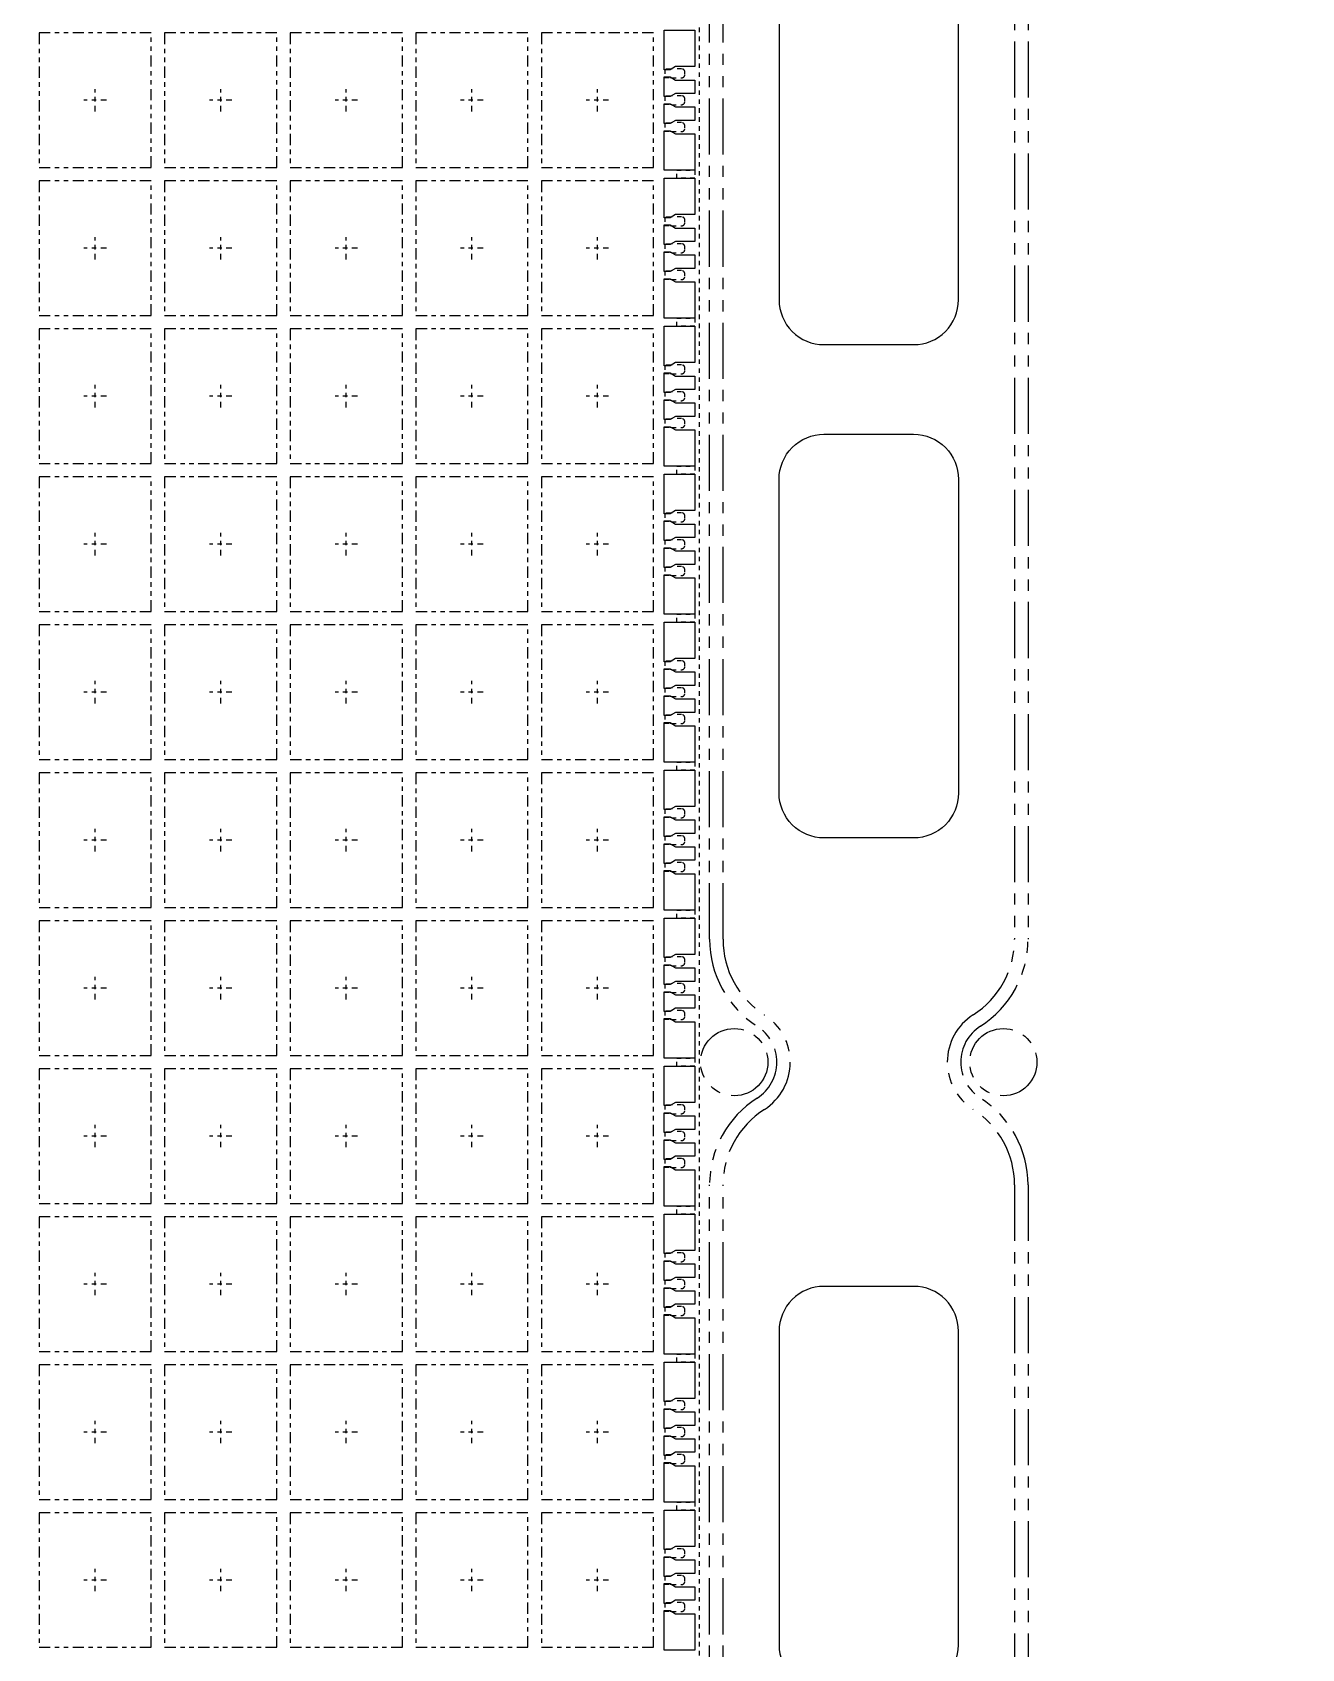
# Model space of a CAD drawing. Extents: x -336 to 28, y -457 to 7.
# Drawn here: x -251.19 to -222.88, y -313.31 to -277.26 of the extents above; entities that cross this region are included whole.
import ezdxf

# ---------------------------------------------------------------- set-up
doc = ezdxf.new("R2010")
doc.units = 0
doc.header["$MEASUREMENT"] = 0
for name, pattern in [('CENTERX2', [4, 2.5, -0.5, 0.5, -0.5]), ('HIDDEN', [0.375, 0.25, -0.125]), ('PHANTOM', [2.5, 1.25, -0.25, 0.25, -0.25, 0.25, -0.25])]:
    doc.linetypes.add(name, pattern=pattern)
doc.layers.add('1', color=7, linetype='CONTINUOUS')
doc.layers.add('1D', color=4, linetype='CONTINUOUS')

msp = doc.modelspace()

# ---------------------------------------------------------------- linework, layer by layer
at = {"layer": '1'}
for points in [[(-231.5362, -284.2262, 0.4142136), (-230.5362, -283.2262), (-230.5362, -276.2262, 0.4142136), (-231.5362, -275.2262), (-233.5362, -275.2262, 0.4142136), (-234.5362, -276.2262), (-234.5362, -283.2262, 0.4142136), (-233.5362, -284.2262)], [(-230.5362, -294.2262, -0.4142136), (-231.5362, -295.2262), (-233.5362, -295.2262, -0.4142136), (-234.5362, -294.2262), (-234.5362, -287.2262, -0.4142136), (-233.5362, -286.2262), (-231.5362, -286.2262, -0.4142136), (-230.5362, -287.2262)], [(-234.5362, -313.2262, 0.4142136), (-233.5362, -314.2262), (-231.5362, -314.2262, 0.4142136), (-230.5362, -313.2262), (-230.5362, -306.2262, 0.4142136), (-231.5362, -305.2262), (-233.5362, -305.2262, 0.4142136), (-234.5362, -306.2262)]]:
    msp.add_lwpolyline(points, format="xyb", close=True, dxfattribs=at)
for points in [[(-236.8445, -278.0262), (-236.9612, -278.0962), (-237.0962, -278.0962), (-237.0962, -277.2162), (-236.4162, -277.2162), (-236.4162, -278.0262)], [(-236.8445, -279.2262), (-236.9612, -279.2962), (-237.0962, -279.2962), (-237.0962, -278.8562), (-236.9612, -278.8562), (-236.8445, -278.9262), (-236.4162, -278.9262), (-236.4162, -279.2262)], [(-237.0962, -280.3362), (-237.0962, -279.4562), (-236.9612, -279.4562), (-236.8445, -279.5262), (-236.4162, -279.5262), (-236.4162, -280.3362)], [(-236.8445, -281.3262), (-236.9612, -281.3962), (-237.0962, -281.3962), (-237.0962, -280.5162), (-236.4162, -280.5162), (-236.4162, -281.3262)], [(-236.8445, -282.5262), (-236.9612, -282.5962), (-237.0962, -282.5962), (-237.0962, -282.1562), (-236.9612, -282.1562), (-236.8445, -282.2262), (-236.4162, -282.2262), (-236.4162, -282.5262)], [(-237.0962, -283.6362), (-237.0962, -282.7562), (-236.9612, -282.7562), (-236.8445, -282.8262), (-236.4162, -282.8262), (-236.4162, -283.6362)], [(-236.8445, -284.6262), (-236.9612, -284.6962), (-237.0962, -284.6962), (-237.0962, -283.8162), (-236.4162, -283.8162), (-236.4162, -284.6262)], [(-236.8445, -285.8262), (-236.9612, -285.8962), (-237.0962, -285.8962), (-237.0962, -285.4562), (-236.9612, -285.4562), (-236.8445, -285.5262), (-236.4162, -285.5262), (-236.4162, -285.8262)], [(-237.0962, -286.9362), (-237.0962, -286.0562), (-236.9612, -286.0562), (-236.8445, -286.1262), (-236.4162, -286.1262), (-236.4162, -286.9362)], [(-236.8445, -287.9262), (-236.9612, -287.9962), (-237.0962, -287.9962), (-237.0962, -287.1162), (-236.4162, -287.1162), (-236.4162, -287.9262)], [(-236.8445, -289.1262), (-236.9612, -289.1962), (-237.0962, -289.1962), (-237.0962, -288.7562), (-236.9612, -288.7562), (-236.8445, -288.8262), (-236.4162, -288.8262), (-236.4162, -289.1262)], [(-237.0962, -290.2362), (-237.0962, -289.3562), (-236.9612, -289.3562), (-236.8445, -289.4262), (-236.4162, -289.4262), (-236.4162, -290.2362)], [(-236.8445, -291.2262), (-236.9612, -291.2962), (-237.0962, -291.2962), (-237.0962, -290.4162), (-236.4162, -290.4162), (-236.4162, -291.2262)], [(-236.8445, -292.4262), (-236.9612, -292.4962), (-237.0962, -292.4962), (-237.0962, -292.0562), (-236.9612, -292.0562), (-236.8445, -292.1262), (-236.4162, -292.1262), (-236.4162, -292.4262)], [(-237.0962, -293.5362), (-237.0962, -292.6562), (-236.9612, -292.6562), (-236.8445, -292.7262), (-236.4162, -292.7262), (-236.4162, -293.5362)], [(-236.8445, -294.5262), (-236.9612, -294.5962), (-237.0962, -294.5962), (-237.0962, -293.7162), (-236.4162, -293.7162), (-236.4162, -294.5262)], [(-236.8445, -295.7262), (-236.9612, -295.7962), (-237.0962, -295.7962), (-237.0962, -295.3562), (-236.9612, -295.3562), (-236.8445, -295.4262), (-236.4162, -295.4262), (-236.4162, -295.7262)], [(-237.0962, -296.8362), (-237.0962, -295.9562), (-236.9612, -295.9562), (-236.8445, -296.0262), (-236.4162, -296.0262), (-236.4162, -296.8362)], [(-236.8445, -297.8262), (-236.9612, -297.8962), (-237.0962, -297.8962), (-237.0962, -297.0162), (-236.4162, -297.0162), (-236.4162, -297.8262)], [(-236.8445, -299.0262), (-236.9612, -299.0962), (-237.0962, -299.0962), (-237.0962, -298.6562), (-236.9612, -298.6562), (-236.8445, -298.7262), (-236.4162, -298.7262), (-236.4162, -299.0262)], [(-237.0962, -300.1362), (-237.0962, -299.2562), (-236.9612, -299.2562), (-236.8445, -299.3262), (-236.4162, -299.3262), (-236.4162, -300.1362)], [(-236.8445, -301.1262), (-236.9612, -301.1962), (-237.0962, -301.1962), (-237.0962, -300.3162), (-236.4162, -300.3162), (-236.4162, -301.1262)], [(-236.8445, -302.3262), (-236.9612, -302.3962), (-237.0962, -302.3962), (-237.0962, -301.9562), (-236.9612, -301.9562), (-236.8445, -302.0262), (-236.4162, -302.0262), (-236.4162, -302.3262)], [(-237.0962, -303.4362), (-237.0962, -302.5562), (-236.9612, -302.5562), (-236.8445, -302.6262), (-236.4162, -302.6262), (-236.4162, -303.4362)], [(-236.8445, -304.4262), (-236.9612, -304.4962), (-237.0962, -304.4962), (-237.0962, -303.6162), (-236.4162, -303.6162), (-236.4162, -304.4262)], [(-236.8445, -305.6262), (-236.9612, -305.6962), (-237.0962, -305.6962), (-237.0962, -305.2562), (-236.9612, -305.2562), (-236.8445, -305.3262), (-236.4162, -305.3262), (-236.4162, -305.6262)], [(-237.0962, -306.7362), (-237.0962, -305.8562), (-236.9612, -305.8562), (-236.8445, -305.9262), (-236.4162, -305.9262), (-236.4162, -306.7362)], [(-236.8445, -307.7262), (-236.9612, -307.7962), (-237.0962, -307.7962), (-237.0962, -306.9162), (-236.4162, -306.9162), (-236.4162, -307.7262)], [(-236.8445, -308.9262), (-236.9612, -308.9962), (-237.0962, -308.9962), (-237.0962, -308.5562), (-236.9612, -308.5562), (-236.8445, -308.6262), (-236.4162, -308.6262), (-236.4162, -308.9262)], [(-237.0962, -310.0362), (-237.0962, -309.1562), (-236.9612, -309.1562), (-236.8445, -309.2262), (-236.4162, -309.2262), (-236.4162, -310.0362)], [(-236.8445, -311.0262), (-236.9612, -311.0962), (-237.0962, -311.0962), (-237.0962, -310.2162), (-236.4162, -310.2162), (-236.4162, -311.0262)], [(-236.8445, -312.2262), (-236.9612, -312.2962), (-237.0962, -312.2962), (-237.0962, -311.8562), (-236.9612, -311.8562), (-236.8445, -311.9262), (-236.4162, -311.9262), (-236.4162, -312.2262)], [(-237.0962, -313.3362), (-237.0962, -312.4562), (-236.9612, -312.4562), (-236.8445, -312.5262), (-236.4162, -312.5262), (-236.4162, -313.3362)]]:
    msp.add_lwpolyline(points, close=True, dxfattribs=at)
for points in [[(-237.0962, -278.2562), (-236.9612, -278.2562), (-236.8445, -278.3262), (-236.4162, -278.3262), (-236.4162, -278.6262), (-236.8445, -278.6262), (-236.9612, -278.6962), (-237.0962, -278.6962), (-237.0962, -278.2562)], [(-237.0962, -281.5562), (-236.9612, -281.5562), (-236.8445, -281.6262), (-236.4162, -281.6262), (-236.4162, -281.9262), (-236.8445, -281.9262), (-236.9612, -281.9962), (-237.0962, -281.9962), (-237.0962, -281.5562)], [(-237.0962, -284.8562), (-236.9612, -284.8562), (-236.8445, -284.9262), (-236.4162, -284.9262), (-236.4162, -285.2262), (-236.8445, -285.2262), (-236.9612, -285.2962), (-237.0962, -285.2962), (-237.0962, -284.8562)], [(-237.0962, -288.1562), (-236.9612, -288.1562), (-236.8445, -288.2262), (-236.4162, -288.2262), (-236.4162, -288.5262), (-236.8445, -288.5262), (-236.9612, -288.5962), (-237.0962, -288.5962), (-237.0962, -288.1562)], [(-237.0962, -291.4562), (-236.9612, -291.4562), (-236.8445, -291.5262), (-236.4162, -291.5262), (-236.4162, -291.8262), (-236.8445, -291.8262), (-236.9612, -291.8962), (-237.0962, -291.8962), (-237.0962, -291.4562)], [(-237.0962, -294.7562), (-236.9612, -294.7562), (-236.8445, -294.8262), (-236.4162, -294.8262), (-236.4162, -295.1262), (-236.8445, -295.1262), (-236.9612, -295.1962), (-237.0962, -295.1962), (-237.0962, -294.7562)], [(-237.0962, -298.0562), (-236.9612, -298.0562), (-236.8445, -298.1262), (-236.4162, -298.1262), (-236.4162, -298.4262), (-236.8445, -298.4262), (-236.9612, -298.4962), (-237.0962, -298.4962), (-237.0962, -298.0562)], [(-237.0962, -301.3562), (-236.9612, -301.3562), (-236.8445, -301.4262), (-236.4162, -301.4262), (-236.4162, -301.7262), (-236.8445, -301.7262), (-236.9612, -301.7962), (-237.0962, -301.7962), (-237.0962, -301.3562)], [(-237.0962, -304.6562), (-236.9612, -304.6562), (-236.8445, -304.7262), (-236.4162, -304.7262), (-236.4162, -305.0262), (-236.8445, -305.0262), (-236.9612, -305.0962), (-237.0962, -305.0962), (-237.0962, -304.6562)], [(-237.0962, -307.9562), (-236.9612, -307.9562), (-236.8445, -308.0262), (-236.4162, -308.0262), (-236.4162, -308.3262), (-236.8445, -308.3262), (-236.9612, -308.3962), (-237.0962, -308.3962), (-237.0962, -307.9562)], [(-237.0962, -311.2562), (-236.9612, -311.2562), (-236.8445, -311.3262), (-236.4162, -311.3262), (-236.4162, -311.6262), (-236.8445, -311.6262), (-236.9612, -311.6962), (-237.0962, -311.6962), (-237.0962, -311.2562)]]:
    msp.add_lwpolyline(points, dxfattribs=at)
at = {"layer": '1D', "linetype": 'HIDDEN', "ltscale": 0.2}
msp.add_line((-236.3162, -269.5562), (-236.3162, -330.8962), dxfattribs=at)
at = {"layer": '1D', "color": 2, "linetype": 'PHANTOM'}
for points in [[(-236.7862, -268.7262), (-290.7862, -268.7262, -0.0990195), (-291.5554, -268.5724, 0.9166595), (-292.7092, -270.7795, -0.2559241), (-291.7862, -272.4648), (-291.7862, -297.4876, -0.2559241), (-292.7092, -299.1729, 0.5477226), (-292.7092, -301.2795, -0.2559241), (-291.7862, -302.9648), (-291.7862, -327.9876, -0.2559241), (-292.7092, -329.6729, 0.9166595), (-291.5554, -331.8801, -0.0990195), (-290.7862, -331.7262), (-236.7862, -331.7262, -0.0990195), (-236.0169, -331.8801, 0.9166595), (-234.8631, -329.6729, -0.2559241), (-235.7862, -327.9876), (-235.7862, -302.9648, -0.2559241), (-234.8631, -301.2795, 0.5477226), (-234.8631, -299.1729, -0.2559241), (-235.7862, -297.4876), (-235.7862, -272.4648, -0.2559241), (-234.8631, -270.7795, 0.9166595), (-236.0169, -268.5724, -0.0990195)], [(-174.2862, -268.7262), (-228.2862, -268.7262, -0.0990195), (-229.0554, -268.5724, 0.9166595), (-230.2092, -270.7795, -0.2559241), (-229.2862, -272.4648), (-229.2862, -297.4876, -0.2559241), (-230.2092, -299.1729, 0.5477226), (-230.2092, -301.2795, -0.2559241), (-229.2862, -302.9648), (-229.2862, -327.9876, -0.2559241), (-230.2092, -329.6729, 0.9166595), (-229.0554, -331.8801, -0.0990195), (-228.2862, -331.7262), (-174.2862, -331.7262, -0.0990195), (-173.5169, -331.8801, 0.9166595), (-172.3631, -329.6729, -0.2559241), (-173.2862, -327.9876), (-173.2862, -302.9648, -0.2559241), (-172.3631, -301.2795, 0.5477226), (-172.3631, -299.1729, -0.2559241), (-173.2862, -297.4876), (-173.2862, -272.4648, -0.2559241), (-172.3631, -270.7795, 0.9166595), (-173.5169, -268.5724, -0.0990195)], [(-236.7862, -269.0262), (-290.7862, -269.0262, -0.0990195), (-291.6708, -268.8493, 0.9166595), (-292.5477, -270.5267, -0.2559241), (-291.4862, -272.4648), (-291.4862, -297.4876, -0.2559241), (-292.5477, -299.4257, 0.5477226), (-292.5477, -301.0267, -0.2559241), (-291.4862, -302.9648), (-291.4862, -327.9876, -0.2559241), (-292.5477, -329.9257, 0.9166595), (-291.6708, -331.6031, -0.0990195), (-290.7862, -331.4262), (-236.7862, -331.4262, -0.0990195), (-235.9015, -331.6031, 0.9166595), (-235.0246, -329.9257, -0.2559241), (-236.0862, -327.9876), (-236.0862, -302.9648, -0.2559241), (-235.0246, -301.0267, 0.5477226), (-235.0246, -299.4257, -0.2559241), (-236.0862, -297.4876), (-236.0862, -272.4648, -0.2559241), (-235.0246, -270.5267, 0.9166595), (-235.9015, -268.8493, -0.0990195)], [(-174.2862, -269.0262), (-228.2862, -269.0262, -0.0990195), (-229.1708, -268.8493, 0.9166595), (-230.0477, -270.5267, -0.2559241), (-228.9862, -272.4648), (-228.9862, -297.4876, -0.2559241), (-230.0477, -299.4257, 0.5477226), (-230.0477, -301.0267, -0.2559241), (-228.9862, -302.9648), (-228.9862, -327.9876, -0.2559241), (-230.0477, -329.9257, 0.9166595), (-229.1708, -331.6031, -0.0990195), (-228.2862, -331.4262), (-174.2862, -331.4262, -0.0990195), (-173.4015, -331.6031, 0.9166595), (-172.5246, -329.9257, -0.2559241), (-173.5862, -327.9876), (-173.5862, -302.9648, -0.2559241), (-172.5246, -301.0267, 0.5477226), (-172.5246, -299.4257, -0.2559241), (-173.5862, -297.4876), (-173.5862, -272.4648, -0.2559241), (-172.5246, -270.5267, 0.9166595), (-173.4015, -268.8493, -0.0990195)]]:
    msp.add_lwpolyline(points, format="xyb", close=True, dxfattribs=at)
at = {"layer": '1D', "color": 2, "linetype": 'PHANTOM', "ltscale": 0.2}
for points in [[(-248.5362, -277.2762), (-251.0362, -277.2762), (-251.0362, -280.2762), (-248.5362, -280.2762)], [(-245.7362, -277.2762), (-248.2362, -277.2762), (-248.2362, -280.2762), (-245.7362, -280.2762)], [(-242.9362, -277.2762), (-245.4362, -277.2762), (-245.4362, -280.2762), (-242.9362, -280.2762)], [(-240.1362, -277.2762), (-242.6362, -277.2762), (-242.6362, -280.2762), (-240.1362, -280.2762)], [(-237.3362, -277.2762), (-239.8362, -277.2762), (-239.8362, -280.2762), (-237.3362, -280.2762)], [(-248.5362, -280.5762), (-251.0362, -280.5762), (-251.0362, -283.5762), (-248.5362, -283.5762)], [(-245.7362, -280.5762), (-248.2362, -280.5762), (-248.2362, -283.5762), (-245.7362, -283.5762)], [(-242.9362, -280.5762), (-245.4362, -280.5762), (-245.4362, -283.5762), (-242.9362, -283.5762)], [(-240.1362, -280.5762), (-242.6362, -280.5762), (-242.6362, -283.5762), (-240.1362, -283.5762)], [(-237.3362, -280.5762), (-239.8362, -280.5762), (-239.8362, -283.5762), (-237.3362, -283.5762)], [(-248.5362, -283.8762), (-251.0362, -283.8762), (-251.0362, -286.8762), (-248.5362, -286.8762)], [(-245.7362, -283.8762), (-248.2362, -283.8762), (-248.2362, -286.8762), (-245.7362, -286.8762)], [(-242.9362, -283.8762), (-245.4362, -283.8762), (-245.4362, -286.8762), (-242.9362, -286.8762)], [(-240.1362, -283.8762), (-242.6362, -283.8762), (-242.6362, -286.8762), (-240.1362, -286.8762)], [(-237.3362, -283.8762), (-239.8362, -283.8762), (-239.8362, -286.8762), (-237.3362, -286.8762)], [(-248.5362, -287.1762), (-251.0362, -287.1762), (-251.0362, -290.1762), (-248.5362, -290.1762)], [(-245.7362, -287.1762), (-248.2362, -287.1762), (-248.2362, -290.1762), (-245.7362, -290.1762)], [(-242.9362, -287.1762), (-245.4362, -287.1762), (-245.4362, -290.1762), (-242.9362, -290.1762)], [(-240.1362, -287.1762), (-242.6362, -287.1762), (-242.6362, -290.1762), (-240.1362, -290.1762)], [(-237.3362, -287.1762), (-239.8362, -287.1762), (-239.8362, -290.1762), (-237.3362, -290.1762)], [(-248.5362, -290.4762), (-251.0362, -290.4762), (-251.0362, -293.4762), (-248.5362, -293.4762)], [(-245.7362, -290.4762), (-248.2362, -290.4762), (-248.2362, -293.4762), (-245.7362, -293.4762)], [(-242.9362, -290.4762), (-245.4362, -290.4762), (-245.4362, -293.4762), (-242.9362, -293.4762)], [(-240.1362, -290.4762), (-242.6362, -290.4762), (-242.6362, -293.4762), (-240.1362, -293.4762)], [(-237.3362, -290.4762), (-239.8362, -290.4762), (-239.8362, -293.4762), (-237.3362, -293.4762)], [(-248.5362, -293.7762), (-251.0362, -293.7762), (-251.0362, -296.7762), (-248.5362, -296.7762)], [(-245.7362, -293.7762), (-248.2362, -293.7762), (-248.2362, -296.7762), (-245.7362, -296.7762)], [(-242.9362, -293.7762), (-245.4362, -293.7762), (-245.4362, -296.7762), (-242.9362, -296.7762)], [(-240.1362, -293.7762), (-242.6362, -293.7762), (-242.6362, -296.7762), (-240.1362, -296.7762)], [(-237.3362, -293.7762), (-239.8362, -293.7762), (-239.8362, -296.7762), (-237.3362, -296.7762)], [(-248.5362, -297.0762), (-251.0362, -297.0762), (-251.0362, -300.0762), (-248.5362, -300.0762)], [(-245.7362, -297.0762), (-248.2362, -297.0762), (-248.2362, -300.0762), (-245.7362, -300.0762)], [(-242.9362, -297.0762), (-245.4362, -297.0762), (-245.4362, -300.0762), (-242.9362, -300.0762)], [(-240.1362, -297.0762), (-242.6362, -297.0762), (-242.6362, -300.0762), (-240.1362, -300.0762)], [(-237.3362, -297.0762), (-239.8362, -297.0762), (-239.8362, -300.0762), (-237.3362, -300.0762)], [(-248.5362, -300.3762), (-251.0362, -300.3762), (-251.0362, -303.3762), (-248.5362, -303.3762)], [(-245.7362, -300.3762), (-248.2362, -300.3762), (-248.2362, -303.3762), (-245.7362, -303.3762)], [(-242.9362, -300.3762), (-245.4362, -300.3762), (-245.4362, -303.3762), (-242.9362, -303.3762)], [(-240.1362, -300.3762), (-242.6362, -300.3762), (-242.6362, -303.3762), (-240.1362, -303.3762)], [(-237.3362, -300.3762), (-239.8362, -300.3762), (-239.8362, -303.3762), (-237.3362, -303.3762)], [(-248.5362, -303.6762), (-251.0362, -303.6762), (-251.0362, -306.6762), (-248.5362, -306.6762)], [(-245.7362, -303.6762), (-248.2362, -303.6762), (-248.2362, -306.6762), (-245.7362, -306.6762)], [(-242.9362, -303.6762), (-245.4362, -303.6762), (-245.4362, -306.6762), (-242.9362, -306.6762)], [(-240.1362, -303.6762), (-242.6362, -303.6762), (-242.6362, -306.6762), (-240.1362, -306.6762)], [(-237.3362, -303.6762), (-239.8362, -303.6762), (-239.8362, -306.6762), (-237.3362, -306.6762)], [(-248.5362, -306.9762), (-251.0362, -306.9762), (-251.0362, -309.9762), (-248.5362, -309.9762)], [(-245.7362, -306.9762), (-248.2362, -306.9762), (-248.2362, -309.9762), (-245.7362, -309.9762)], [(-242.9362, -306.9762), (-245.4362, -306.9762), (-245.4362, -309.9762), (-242.9362, -309.9762)], [(-240.1362, -306.9762), (-242.6362, -306.9762), (-242.6362, -309.9762), (-240.1362, -309.9762)], [(-237.3362, -306.9762), (-239.8362, -306.9762), (-239.8362, -309.9762), (-237.3362, -309.9762)], [(-248.5362, -310.2762), (-251.0362, -310.2762), (-251.0362, -313.2762), (-248.5362, -313.2762)], [(-245.7362, -310.2762), (-248.2362, -310.2762), (-248.2362, -313.2762), (-245.7362, -313.2762)], [(-242.9362, -310.2762), (-245.4362, -310.2762), (-245.4362, -313.2762), (-242.9362, -313.2762)], [(-240.1362, -310.2762), (-242.6362, -310.2762), (-242.6362, -313.2762), (-240.1362, -313.2762)], [(-237.3362, -310.2762), (-239.8362, -310.2762), (-239.8362, -313.2762), (-237.3362, -313.2762)]]:
    msp.add_lwpolyline(points, close=True, dxfattribs=at)
at = {"layer": '1D', "linetype": 'HIDDEN', "ltscale": 0.2}
for points in [[(-236.6362, -278.1512, 0.4142136), (-236.7112, -278.0762), (-236.9278, -278.0762), (-236.9612, -278.0862), (-237.0862, -278.0862), (-237.0862, -278.2662), (-236.9612, -278.2662), (-236.9278, -278.2762), (-236.7112, -278.2762, 0.4142136), (-236.6362, -278.2012)], [(-236.6362, -278.7512, 0.4142136), (-236.7112, -278.6762), (-236.9278, -278.6762), (-236.9612, -278.6862), (-237.0862, -278.6862), (-237.0862, -278.8662), (-236.9612, -278.8662), (-236.9278, -278.8762), (-236.7112, -278.8762, 0.4142136), (-236.6362, -278.8012)], [(-236.6362, -279.3512, 0.4142136), (-236.7112, -279.2762), (-236.9278, -279.2762), (-236.9612, -279.2862), (-237.0862, -279.2862), (-237.0862, -279.4662), (-236.9612, -279.4662), (-236.9278, -279.4762), (-236.7112, -279.4762, 0.4142136), (-236.6362, -279.4012)], [(-236.6362, -281.4512, 0.4142136), (-236.7112, -281.3762), (-236.9278, -281.3762), (-236.9612, -281.3862), (-237.0862, -281.3862), (-237.0862, -281.5662), (-236.9612, -281.5662), (-236.9278, -281.5762), (-236.7112, -281.5762, 0.4142136), (-236.6362, -281.5012)], [(-236.6362, -282.0512, 0.4142136), (-236.7112, -281.9762), (-236.9278, -281.9762), (-236.9612, -281.9862), (-237.0862, -281.9862), (-237.0862, -282.1662), (-236.9612, -282.1662), (-236.9278, -282.1762), (-236.7112, -282.1762, 0.4142136), (-236.6362, -282.1012)], [(-236.6362, -282.6512, 0.4142136), (-236.7112, -282.5762), (-236.9278, -282.5762), (-236.9612, -282.5862), (-237.0862, -282.5862), (-237.0862, -282.7662), (-236.9612, -282.7662), (-236.9278, -282.7762), (-236.7112, -282.7762, 0.4142136), (-236.6362, -282.7012)], [(-236.6362, -284.7512, 0.4142136), (-236.7112, -284.6762), (-236.9278, -284.6762), (-236.9612, -284.6862), (-237.0862, -284.6862), (-237.0862, -284.8662), (-236.9612, -284.8662), (-236.9278, -284.8762), (-236.7112, -284.8762, 0.4142136), (-236.6362, -284.8012)], [(-236.6362, -285.3512, 0.4142136), (-236.7112, -285.2762), (-236.9278, -285.2762), (-236.9612, -285.2862), (-237.0862, -285.2862), (-237.0862, -285.4662), (-236.9612, -285.4662), (-236.9278, -285.4762), (-236.7112, -285.4762, 0.4142136), (-236.6362, -285.4012)], [(-236.6362, -285.9512, 0.4142136), (-236.7112, -285.8762), (-236.9278, -285.8762), (-236.9612, -285.8862), (-237.0862, -285.8862), (-237.0862, -286.0662), (-236.9612, -286.0662), (-236.9278, -286.0762), (-236.7112, -286.0762, 0.4142136), (-236.6362, -286.0012)], [(-236.6362, -288.0512, 0.4142136), (-236.7112, -287.9762), (-236.9278, -287.9762), (-236.9612, -287.9862), (-237.0862, -287.9862), (-237.0862, -288.1662), (-236.9612, -288.1662), (-236.9278, -288.1762), (-236.7112, -288.1762, 0.4142136), (-236.6362, -288.1012)], [(-236.6362, -288.6512, 0.4142136), (-236.7112, -288.5762), (-236.9278, -288.5762), (-236.9612, -288.5862), (-237.0862, -288.5862), (-237.0862, -288.7662), (-236.9612, -288.7662), (-236.9278, -288.7762), (-236.7112, -288.7762, 0.4142136), (-236.6362, -288.7012)], [(-236.6362, -289.2512, 0.4142136), (-236.7112, -289.1762), (-236.9278, -289.1762), (-236.9612, -289.1862), (-237.0862, -289.1862), (-237.0862, -289.3662), (-236.9612, -289.3662), (-236.9278, -289.3762), (-236.7112, -289.3762, 0.4142136), (-236.6362, -289.3012)], [(-236.6362, -291.3512, 0.4142136), (-236.7112, -291.2762), (-236.9278, -291.2762), (-236.9612, -291.2862), (-237.0862, -291.2862), (-237.0862, -291.4662), (-236.9612, -291.4662), (-236.9278, -291.4762), (-236.7112, -291.4762, 0.4142136), (-236.6362, -291.4012)], [(-236.6362, -291.9512, 0.4142136), (-236.7112, -291.8762), (-236.9278, -291.8762), (-236.9612, -291.8862), (-237.0862, -291.8862), (-237.0862, -292.0662), (-236.9612, -292.0662), (-236.9278, -292.0762), (-236.7112, -292.0762, 0.4142136), (-236.6362, -292.0012)], [(-236.6362, -292.5512, 0.4142136), (-236.7112, -292.4762), (-236.9278, -292.4762), (-236.9612, -292.4862), (-237.0862, -292.4862), (-237.0862, -292.6662), (-236.9612, -292.6662), (-236.9278, -292.6762), (-236.7112, -292.6762, 0.4142136), (-236.6362, -292.6012)], [(-236.6362, -294.6512, 0.4142136), (-236.7112, -294.5762), (-236.9278, -294.5762), (-236.9612, -294.5862), (-237.0862, -294.5862), (-237.0862, -294.7662), (-236.9612, -294.7662), (-236.9278, -294.7762), (-236.7112, -294.7762, 0.4142136), (-236.6362, -294.7012)], [(-236.6362, -295.2512, 0.4142136), (-236.7112, -295.1762), (-236.9278, -295.1762), (-236.9612, -295.1862), (-237.0862, -295.1862), (-237.0862, -295.3662), (-236.9612, -295.3662), (-236.9278, -295.3762), (-236.7112, -295.3762, 0.4142136), (-236.6362, -295.3012)], [(-236.6362, -295.8512, 0.4142136), (-236.7112, -295.7762), (-236.9278, -295.7762), (-236.9612, -295.7862), (-237.0862, -295.7862), (-237.0862, -295.9662), (-236.9612, -295.9662), (-236.9278, -295.9762), (-236.7112, -295.9762, 0.4142136), (-236.6362, -295.9012)], [(-236.6362, -297.9512, 0.4142136), (-236.7112, -297.8762), (-236.9278, -297.8762), (-236.9612, -297.8862), (-237.0862, -297.8862), (-237.0862, -298.0662), (-236.9612, -298.0662), (-236.9278, -298.0762), (-236.7112, -298.0762, 0.4142136), (-236.6362, -298.0012)], [(-236.6362, -298.5512, 0.4142136), (-236.7112, -298.4762), (-236.9278, -298.4762), (-236.9612, -298.4862), (-237.0862, -298.4862), (-237.0862, -298.6662), (-236.9612, -298.6662), (-236.9278, -298.6762), (-236.7112, -298.6762, 0.4142136), (-236.6362, -298.6012)], [(-236.6362, -299.1512, 0.4142136), (-236.7112, -299.0762), (-236.9278, -299.0762), (-236.9612, -299.0862), (-237.0862, -299.0862), (-237.0862, -299.2662), (-236.9612, -299.2662), (-236.9278, -299.2762), (-236.7112, -299.2762, 0.4142136), (-236.6362, -299.2012)], [(-236.6362, -301.2512, 0.4142136), (-236.7112, -301.1762), (-236.9278, -301.1762), (-236.9612, -301.1862), (-237.0862, -301.1862), (-237.0862, -301.3662), (-236.9612, -301.3662), (-236.9278, -301.3762), (-236.7112, -301.3762, 0.4142136), (-236.6362, -301.3012)], [(-236.6362, -301.8512, 0.4142136), (-236.7112, -301.7762), (-236.9278, -301.7762), (-236.9612, -301.7862), (-237.0862, -301.7862), (-237.0862, -301.9662), (-236.9612, -301.9662), (-236.9278, -301.9762), (-236.7112, -301.9762, 0.4142136), (-236.6362, -301.9012)], [(-236.6362, -302.4512, 0.4142136), (-236.7112, -302.3762), (-236.9278, -302.3762), (-236.9612, -302.3862), (-237.0862, -302.3862), (-237.0862, -302.5662), (-236.9612, -302.5662), (-236.9278, -302.5762), (-236.7112, -302.5762, 0.4142136), (-236.6362, -302.5012)], [(-236.6362, -304.5512, 0.4142136), (-236.7112, -304.4762), (-236.9278, -304.4762), (-236.9612, -304.4862), (-237.0862, -304.4862), (-237.0862, -304.6662), (-236.9612, -304.6662), (-236.9278, -304.6762), (-236.7112, -304.6762, 0.4142136), (-236.6362, -304.6012)], [(-236.6362, -305.1512, 0.4142136), (-236.7112, -305.0762), (-236.9278, -305.0762), (-236.9612, -305.0862), (-237.0862, -305.0862), (-237.0862, -305.2662), (-236.9612, -305.2662), (-236.9278, -305.2762), (-236.7112, -305.2762, 0.4142136), (-236.6362, -305.2012)], [(-236.6362, -305.7512, 0.4142136), (-236.7112, -305.6762), (-236.9278, -305.6762), (-236.9612, -305.6862), (-237.0862, -305.6862), (-237.0862, -305.8662), (-236.9612, -305.8662), (-236.9278, -305.8762), (-236.7112, -305.8762, 0.4142136), (-236.6362, -305.8012)], [(-236.6362, -307.8512, 0.4142136), (-236.7112, -307.7762), (-236.9278, -307.7762), (-236.9612, -307.7862), (-237.0862, -307.7862), (-237.0862, -307.9662), (-236.9612, -307.9662), (-236.9278, -307.9762), (-236.7112, -307.9762, 0.4142136), (-236.6362, -307.9012)], [(-236.6362, -308.4512, 0.4142136), (-236.7112, -308.3762), (-236.9278, -308.3762), (-236.9612, -308.3862), (-237.0862, -308.3862), (-237.0862, -308.5662), (-236.9612, -308.5662), (-236.9278, -308.5762), (-236.7112, -308.5762, 0.4142136), (-236.6362, -308.5012)], [(-236.6362, -309.0512, 0.4142136), (-236.7112, -308.9762), (-236.9278, -308.9762), (-236.9612, -308.9862), (-237.0862, -308.9862), (-237.0862, -309.1662), (-236.9612, -309.1662), (-236.9278, -309.1762), (-236.7112, -309.1762, 0.4142136), (-236.6362, -309.1012)], [(-236.6362, -311.1512, 0.4142136), (-236.7112, -311.0762), (-236.9278, -311.0762), (-236.9612, -311.0862), (-237.0862, -311.0862), (-237.0862, -311.2662), (-236.9612, -311.2662), (-236.9278, -311.2762), (-236.7112, -311.2762, 0.4142136), (-236.6362, -311.2012)], [(-236.6362, -311.7512, 0.4142136), (-236.7112, -311.6762), (-236.9278, -311.6762), (-236.9612, -311.6862), (-237.0862, -311.6862), (-237.0862, -311.8662), (-236.9612, -311.8662), (-236.9278, -311.8762), (-236.7112, -311.8762, 0.4142136), (-236.6362, -311.8012)], [(-236.6362, -312.3512, 0.4142136), (-236.7112, -312.2762), (-236.9278, -312.2762), (-236.9612, -312.2862), (-237.0862, -312.2862), (-237.0862, -312.4662), (-236.9612, -312.4662), (-236.9278, -312.4762), (-236.7112, -312.4762, 0.4142136), (-236.6362, -312.4012)]]:
    msp.add_lwpolyline(points, format="xyb", close=True, dxfattribs=at)
at = {"layer": '1D', "linetype": 'CENTERX2', "ltscale": 0.05}
for points in [[(-249.7862, -279.0262), (-249.7862, -278.5262)], [(-246.9862, -279.0262), (-246.9862, -278.5262)], [(-244.1862, -279.0262), (-244.1862, -278.5262)], [(-241.3862, -279.0262), (-241.3862, -278.5262)], [(-238.5862, -279.0262), (-238.5862, -278.5262)], [(-249.5362, -278.7762), (-250.0362, -278.7762)], [(-246.7362, -278.7762), (-247.2362, -278.7762)], [(-243.9362, -278.7762), (-244.4362, -278.7762)], [(-241.1362, -278.7762), (-241.6362, -278.7762)], [(-238.3362, -278.7762), (-238.8362, -278.7762)], [(-249.7862, -282.3262), (-249.7862, -281.8262)], [(-246.9862, -282.3262), (-246.9862, -281.8262)], [(-244.1862, -282.3262), (-244.1862, -281.8262)], [(-241.3862, -282.3262), (-241.3862, -281.8262)], [(-238.5862, -282.3262), (-238.5862, -281.8262)], [(-249.5362, -282.0762), (-250.0362, -282.0762)], [(-246.7362, -282.0762), (-247.2362, -282.0762)], [(-243.9362, -282.0762), (-244.4362, -282.0762)], [(-241.1362, -282.0762), (-241.6362, -282.0762)], [(-238.3362, -282.0762), (-238.8362, -282.0762)], [(-249.5362, -285.3762), (-250.0362, -285.3762)], [(-249.7862, -285.6262), (-249.7862, -285.1262)], [(-246.7362, -285.3762), (-247.2362, -285.3762)], [(-246.9862, -285.6262), (-246.9862, -285.1262)], [(-243.9362, -285.3762), (-244.4362, -285.3762)], [(-244.1862, -285.6262), (-244.1862, -285.1262)], [(-241.1362, -285.3762), (-241.6362, -285.3762)], [(-241.3862, -285.6262), (-241.3862, -285.1262)], [(-238.3362, -285.3762), (-238.8362, -285.3762)], [(-238.5862, -285.6262), (-238.5862, -285.1262)], [(-249.5362, -288.6762), (-250.0362, -288.6762)], [(-249.7862, -288.9262), (-249.7862, -288.4262)], [(-246.7362, -288.6762), (-247.2362, -288.6762)], [(-246.9862, -288.9262), (-246.9862, -288.4262)], [(-243.9362, -288.6762), (-244.4362, -288.6762)], [(-244.1862, -288.9262), (-244.1862, -288.4262)], [(-241.1362, -288.6762), (-241.6362, -288.6762)], [(-241.3862, -288.9262), (-241.3862, -288.4262)], [(-238.3362, -288.6762), (-238.8362, -288.6762)], [(-238.5862, -288.9262), (-238.5862, -288.4262)], [(-249.7862, -292.2262), (-249.7862, -291.7262)], [(-246.9862, -292.2262), (-246.9862, -291.7262)], [(-244.1862, -292.2262), (-244.1862, -291.7262)], [(-241.3862, -292.2262), (-241.3862, -291.7262)], [(-238.5862, -292.2262), (-238.5862, -291.7262)], [(-249.5362, -291.9762), (-250.0362, -291.9762)], [(-246.7362, -291.9762), (-247.2362, -291.9762)], [(-243.9362, -291.9762), (-244.4362, -291.9762)], [(-241.1362, -291.9762), (-241.6362, -291.9762)], [(-238.3362, -291.9762), (-238.8362, -291.9762)], [(-249.7862, -295.5262), (-249.7862, -295.0262)], [(-246.9862, -295.5262), (-246.9862, -295.0262)], [(-244.1862, -295.5262), (-244.1862, -295.0262)], [(-241.3862, -295.5262), (-241.3862, -295.0262)], [(-238.5862, -295.5262), (-238.5862, -295.0262)], [(-249.5362, -295.2762), (-250.0362, -295.2762)], [(-246.7362, -295.2762), (-247.2362, -295.2762)], [(-243.9362, -295.2762), (-244.4362, -295.2762)], [(-241.1362, -295.2762), (-241.6362, -295.2762)], [(-238.3362, -295.2762), (-238.8362, -295.2762)], [(-249.7862, -298.8262), (-249.7862, -298.3262)], [(-246.9862, -298.8262), (-246.9862, -298.3262)], [(-244.1862, -298.8262), (-244.1862, -298.3262)], [(-241.3862, -298.8262), (-241.3862, -298.3262)], [(-238.5862, -298.8262), (-238.5862, -298.3262)], [(-249.5362, -298.5762), (-250.0362, -298.5762)], [(-246.7362, -298.5762), (-247.2362, -298.5762)], [(-243.9362, -298.5762), (-244.4362, -298.5762)], [(-241.1362, -298.5762), (-241.6362, -298.5762)], [(-238.3362, -298.5762), (-238.8362, -298.5762)], [(-249.7862, -302.1262), (-249.7862, -301.6262)], [(-246.9862, -302.1262), (-246.9862, -301.6262)], [(-244.1862, -302.1262), (-244.1862, -301.6262)], [(-241.3862, -302.1262), (-241.3862, -301.6262)], [(-238.5862, -302.1262), (-238.5862, -301.6262)], [(-249.5362, -301.8762), (-250.0362, -301.8762)], [(-246.7362, -301.8762), (-247.2362, -301.8762)], [(-243.9362, -301.8762), (-244.4362, -301.8762)], [(-241.1362, -301.8762), (-241.6362, -301.8762)], [(-238.3362, -301.8762), (-238.8362, -301.8762)], [(-249.7862, -305.4262), (-249.7862, -304.9262)], [(-246.9862, -305.4262), (-246.9862, -304.9262)], [(-244.1862, -305.4262), (-244.1862, -304.9262)], [(-241.3862, -305.4262), (-241.3862, -304.9262)], [(-238.5862, -305.4262), (-238.5862, -304.9262)], [(-249.5362, -305.1762), (-250.0362, -305.1762)], [(-246.7362, -305.1762), (-247.2362, -305.1762)], [(-243.9362, -305.1762), (-244.4362, -305.1762)], [(-241.1362, -305.1762), (-241.6362, -305.1762)], [(-238.3362, -305.1762), (-238.8362, -305.1762)], [(-249.5362, -308.4762), (-250.0362, -308.4762)], [(-249.7862, -308.7262), (-249.7862, -308.2262)], [(-246.7362, -308.4762), (-247.2362, -308.4762)], [(-246.9862, -308.7262), (-246.9862, -308.2262)], [(-243.9362, -308.4762), (-244.4362, -308.4762)], [(-244.1862, -308.7262), (-244.1862, -308.2262)], [(-241.1362, -308.4762), (-241.6362, -308.4762)], [(-241.3862, -308.7262), (-241.3862, -308.2262)], [(-238.3362, -308.4762), (-238.8362, -308.4762)], [(-238.5862, -308.7262), (-238.5862, -308.2262)], [(-249.5362, -311.7762), (-250.0362, -311.7762)], [(-249.7862, -312.0262), (-249.7862, -311.5262)], [(-246.7362, -311.7762), (-247.2362, -311.7762)], [(-246.9862, -312.0262), (-246.9862, -311.5262)], [(-243.9362, -311.7762), (-244.4362, -311.7762)], [(-244.1862, -312.0262), (-244.1862, -311.5262)], [(-241.1362, -311.7762), (-241.6362, -311.7762)], [(-241.3862, -312.0262), (-241.3862, -311.5262)], [(-238.3362, -311.7762), (-238.8362, -311.7762)], [(-238.5862, -312.0262), (-238.5862, -311.5262)]]:
    msp.add_lwpolyline(points, dxfattribs=at)
at = {"layer": '1D', "linetype": 'HIDDEN', "ltscale": 0.2}
for points in [[(-236.8162, -280.5162), (-236.8162, -280.3362), (-236.4162, -280.3362), (-236.4162, -280.5162)], [(-236.8162, -283.8162), (-236.8162, -283.6362), (-236.4162, -283.6362), (-236.4162, -283.8162)], [(-236.8162, -287.1162), (-236.8162, -286.9362), (-236.4162, -286.9362), (-236.4162, -287.1162)], [(-236.8162, -290.4162), (-236.8162, -290.2362), (-236.4162, -290.2362), (-236.4162, -290.4162)], [(-236.8162, -293.7162), (-236.8162, -293.5362), (-236.4162, -293.5362), (-236.4162, -293.7162)], [(-236.8162, -297.0162), (-236.8162, -296.8362), (-236.4162, -296.8362), (-236.4162, -297.0162)], [(-236.8162, -300.3162), (-236.8162, -300.1362), (-236.4162, -300.1362), (-236.4162, -300.3162)], [(-236.8162, -303.6162), (-236.8162, -303.4362), (-236.4162, -303.4362), (-236.4162, -303.6162)], [(-236.8162, -306.9162), (-236.8162, -306.7362), (-236.4162, -306.7362), (-236.4162, -306.9162)], [(-236.8162, -310.2162), (-236.8162, -310.0362), (-236.4162, -310.0362), (-236.4162, -310.2162)]]:
    msp.add_lwpolyline(points, close=True, dxfattribs=at)
at = {"layer": '1D', "color": 2, "linetype": 'PHANTOM'}
for centre in [(-235.5362, -300.2262), (-229.5362, -300.2262)]:
    msp.add_circle(centre, 0.75, dxfattribs=at)

doc.saveas('drawing.dxf')
